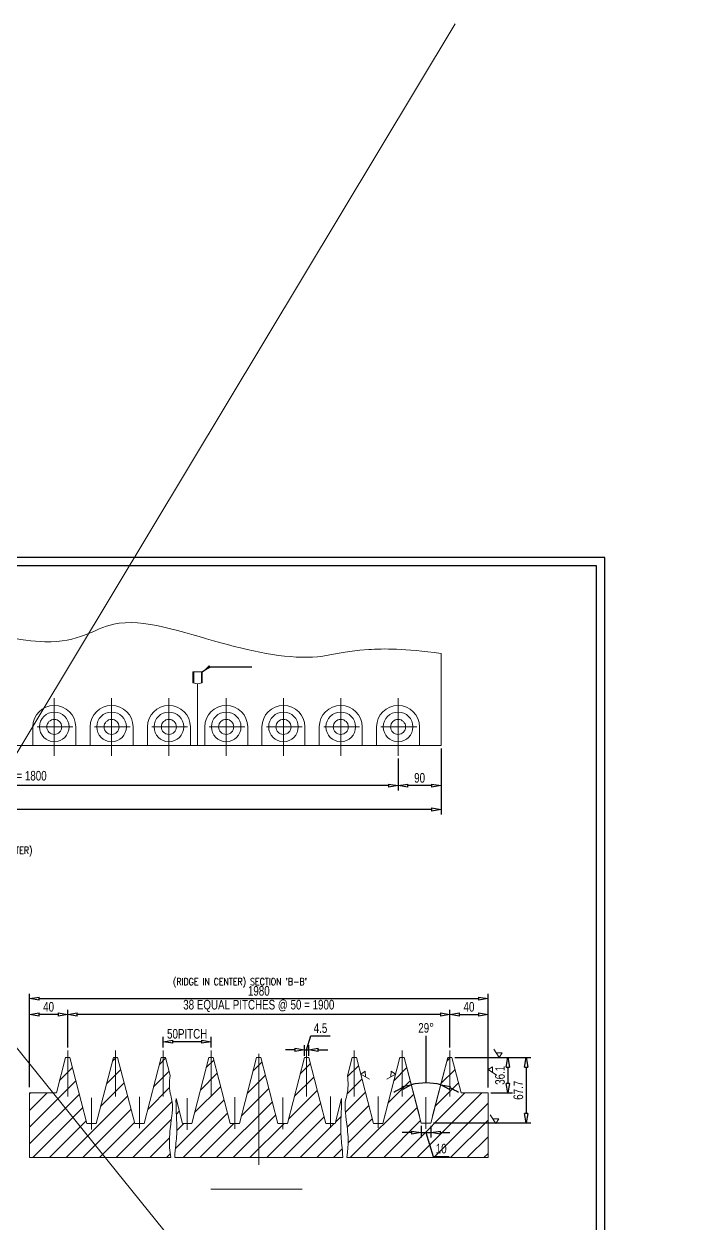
# Model space of a CAD drawing. Header units: millimetres. Extents: x 135002 to 160744, y 22203 to 27033.
# Drawn here: x 140465 to 141164, y 24249 to 25505 of the extents above; entities that cross this region are included whole.
import ezdxf

# ---------------------------------------------------------------- set-up
doc = ezdxf.new("R2010")
doc.units = ezdxf.units.MM
doc.header["$LTSCALE"] = 25
doc.layers.get('0').update_dxf_attribs({"linetype": 'CONTINUOUS'})
doc.layers.get('Defpoints').update_dxf_attribs({"linetype": 'CONTINUOUS'})
doc.layers.add('04 DIMENSION', color=7, linetype='CONTINUOUS', lineweight=18)
doc.styles.add('DIM-1', font='swisscl.ttf')
doc.styles.add('ROMANC', font='romanc', dxfattribs={"height": 1050})
doc.dimstyles.new('DIM-1', dxfattribs={"dimscale": 5, "dimtxt": 2, "dimasz": 2, "dimexe": 1, "dimexo": 0.6, "dimgap": 0.6, "dimtad": 1, "dimdec": 0, "dimzin": 0, "dimdsep": 46, "dimtxsty": 'DIM-1', "dimblk": 'CLOSEDBLANK', "dimcen": 0, "dimclrd": 8, "dimclre": 8, "dimclrt": 6, "dimadec": 0, "dimazin": 0, "dimtfac": 1, "dimtdec": 0, "dimtmove": 1, "dimatfit": 0, "dimfxl": 1, "dimtolj": 1, "dimtzin": 0, "dimarcsym": 1})

# ---------------------------------------------------------------- blocks, each defined once
blk = doc.blocks.new('_ClosedBlank')
at = {"color": 0, "linetype": 'ByBlock', "lineweight": -2}
for p, q in [((-1, 0.17), (0, 0)), ((-1, 0.17), (-1, -0.17)), ((0, 0), (-1, -0.17))]:
    blk.add_line(p, q, dxfattribs=at)
blk = doc.blocks.new('*D287')
at = {"layer": '04 DIMENSION', "color": 8, "linetype": 'Continuous', "lineweight": -2, "transparency": 16777216}
for p, q in [((140470.5, 24401.7), (140470.5, 24472.5)), ((140510.5, 24448.4), (140510.5, 24472.5))]:
    blk.add_line(p, q, dxfattribs=at)
at = {"layer": '04 DIMENSION', "color": 8, "lineweight": -2, "transparency": 16777216}
blk.add_line((140500.5, 24467.5), (140480.5, 24467.5), dxfattribs=at)
at = {"layer": 'Defpoints', "color": 0, "transparency": 16777216}
for p in [(140470.5, 24467.5), (140510.5, 24445.4), (140470.5, 24398.7)]:
    blk.add_point(p, dxfattribs=at)
at = {"layer": '04 DIMENSION', "color": 8, "lineweight": -2, "transparency": 16777216, "xscale": 10, "yscale": 10, "zscale": 10, "rotation": 180}
blk.add_blockref('_ClosedBlank', (140470.5, 24467.5), dxfattribs=at)
at = {"layer": '04 DIMENSION', "color": 8, "lineweight": -2, "transparency": 16777216, "xscale": 10, "yscale": 10, "zscale": 10}
blk.add_blockref('_ClosedBlank', (140510.5, 24467.5), dxfattribs=at)
at = {"layer": '04 DIMENSION', "color": 6, "transparency": 16777216, "insert": (140490.5, 24475.6), "char_height": 10, "attachment_point": 5, "style": 'DIM-1'}
blk.add_mtext('\\A1;40', dxfattribs=at)
blk = doc.blocks.new('*D288')
at = {"layer": '04 DIMENSION', "color": 8, "linetype": 'Continuous', "lineweight": -2, "transparency": 16777216}
for p, q in [((140910.7, 24448.4), (140910.7, 24472.5)), ((140950.7, 24401.7), (140950.7, 24472.5))]:
    blk.add_line(p, q, dxfattribs=at)
at = {"layer": '04 DIMENSION', "color": 8, "lineweight": -2, "transparency": 16777216}
blk.add_line((140920.7, 24467.5), (140940.7, 24467.5), dxfattribs=at)
at = {"layer": 'Defpoints', "color": 0, "transparency": 16777216}
for p in [(140950.7, 24467.5), (140910.7, 24445.4), (140950.7, 24398.7)]:
    blk.add_point(p, dxfattribs=at)
at = {"layer": '04 DIMENSION', "color": 8, "lineweight": -2, "transparency": 16777216, "xscale": 10, "yscale": 10, "zscale": 10, "rotation": 180}
blk.add_blockref('_ClosedBlank', (140910.7, 24467.5), dxfattribs=at)
at = {"layer": '04 DIMENSION', "color": 8, "lineweight": -2, "transparency": 16777216, "xscale": 10, "yscale": 10, "zscale": 10}
blk.add_blockref('_ClosedBlank', (140950.7, 24467.5), dxfattribs=at)
at = {"layer": '04 DIMENSION', "color": 6, "transparency": 16777216, "insert": (140930.7, 24475.6), "char_height": 10, "attachment_point": 5, "style": 'DIM-1'}
blk.add_mtext('\\A1;40', dxfattribs=at)
blk = doc.blocks.new('*D289')
at = {"layer": '04 DIMENSION', "color": 8, "linetype": 'Continuous', "lineweight": -2, "transparency": 16777216}
for p, q in [((140510.5, 24433), (140510.5, 24472.5)), ((140910.7, 24433), (140910.7, 24472.5))]:
    blk.add_line(p, q, dxfattribs=at)
at = {"layer": '04 DIMENSION', "color": 8, "lineweight": -2, "transparency": 16777216}
blk.add_line((140900.7, 24467.5), (140520.5, 24467.5), dxfattribs=at)
at = {"layer": 'Defpoints', "color": 0, "transparency": 16777216}
for p in [(140510.5, 24467.5), (140510.5, 24430), (140910.7, 24430)]:
    blk.add_point(p, dxfattribs=at)
at = {"layer": '04 DIMENSION', "color": 8, "lineweight": -2, "transparency": 16777216, "xscale": 10, "yscale": 10, "zscale": 10, "rotation": 180}
blk.add_blockref('_ClosedBlank', (140510.5, 24467.5), dxfattribs=at)
at = {"layer": '04 DIMENSION', "color": 8, "lineweight": -2, "transparency": 16777216, "xscale": 10, "yscale": 10, "zscale": 10}
blk.add_blockref('_ClosedBlank', (140910.7, 24467.5), dxfattribs=at)
at = {"layer": '04 DIMENSION', "color": 6, "transparency": 16777216, "insert": (140710.6, 24476.5), "char_height": 10, "attachment_point": 5, "style": 'DIM-1'}
blk.add_mtext('\\A1;38 EQUAL PITCHES @ 50 = 1900', dxfattribs=at)
blk = doc.blocks.new('*D290')
at = {"layer": '04 DIMENSION', "color": 8, "linetype": 'Continuous', "lineweight": -2, "transparency": 16777216}
for p, q in [((140610.6, 24433), (140610.6, 24444.1)), ((140660.6, 24433), (140660.6, 24444.1))]:
    blk.add_line(p, q, dxfattribs=at)
at = {"layer": '04 DIMENSION', "color": 8, "lineweight": -2, "transparency": 16777216}
blk.add_line((140650.6, 24439.1), (140620.6, 24439.1), dxfattribs=at)
at = {"layer": 'Defpoints', "color": 0, "transparency": 16777216}
for p in [(140610.6, 24439.1), (140610.6, 24430), (140660.6, 24430)]:
    blk.add_point(p, dxfattribs=at)
at = {"layer": '04 DIMENSION', "color": 8, "lineweight": -2, "transparency": 16777216, "xscale": 10, "yscale": 10, "zscale": 10, "rotation": 180}
blk.add_blockref('_ClosedBlank', (140610.6, 24439.1), dxfattribs=at)
at = {"layer": '04 DIMENSION', "color": 8, "lineweight": -2, "transparency": 16777216, "xscale": 10, "yscale": 10, "zscale": 10}
blk.add_blockref('_ClosedBlank', (140660.6, 24439.1), dxfattribs=at)
at = {"layer": '04 DIMENSION', "color": 6, "transparency": 16777216, "insert": (140635.6, 24447.3), "char_height": 10, "attachment_point": 5, "style": 'DIM-1'}
blk.add_mtext('\\A1;50PITCH', dxfattribs=at)
blk = doc.blocks.new('*D291')
at = {"layer": '04 DIMENSION', "color": 8, "linetype": 'Continuous', "lineweight": -2, "transparency": 16777216}
for p, q in [((140470.5, 24391.5), (140470.5, 24489.2)), ((140950.7, 24391), (140950.7, 24489.2))]:
    blk.add_line(p, q, dxfattribs=at)
at = {"layer": '04 DIMENSION', "color": 8, "lineweight": -2, "transparency": 16777216}
blk.add_line((140480.5, 24484.2), (140940.7, 24484.2), dxfattribs=at)
at = {"layer": 'Defpoints', "color": 0, "transparency": 16777216}
for p in [(140950.7, 24484.2), (140470.5, 24388.5), (140950.7, 24388)]:
    blk.add_point(p, dxfattribs=at)
at = {"layer": '04 DIMENSION', "color": 8, "lineweight": -2, "transparency": 16777216, "xscale": 10, "yscale": 10, "zscale": 10, "rotation": 180}
blk.add_blockref('_ClosedBlank', (140470.5, 24484.2), dxfattribs=at)
at = {"layer": '04 DIMENSION', "color": 8, "lineweight": -2, "transparency": 16777216, "xscale": 10, "yscale": 10, "zscale": 10}
blk.add_blockref('_ClosedBlank', (140950.7, 24484.2), dxfattribs=at)
at = {"layer": '04 DIMENSION', "color": 6, "transparency": 16777216, "insert": (140710.6, 24492.3), "char_height": 10, "attachment_point": 5, "style": 'DIM-1'}
blk.add_mtext('\\A1;1980', dxfattribs=at)
blk = doc.blocks.new('*D292')
at = {"layer": '04 DIMENSION', "color": 8, "lineweight": -2, "transparency": 16777216}
for p, q in [((140760.6, 24430.6), (140765, 24445.2)), ((140765, 24445.2), (140785.4, 24445.2)), ((140748.4, 24430.6), (140738.4, 24430.6)), ((140758.4, 24430.6), (140762.9, 24430.6)), ((140758.4, 24430.6), (140762.9, 24430.6)), ((140772.9, 24430.6), (140782.9, 24430.6))]:
    blk.add_line(p, q, dxfattribs=at)
at = {"layer": '04 DIMENSION', "color": 8, "linetype": 'Continuous', "lineweight": -2, "transparency": 16777216}
for p, q in [((140758.4, 24424.3), (140758.4, 24435.6)), ((140762.9, 24424.3), (140762.9, 24435.6))]:
    blk.add_line(p, q, dxfattribs=at)
at = {"layer": 'Defpoints', "color": 0, "transparency": 16777216}
for p in [(140762.9, 24430.6), (140758.4, 24421.3), (140762.9, 24421.3)]:
    blk.add_point(p, dxfattribs=at)
at = {"layer": '04 DIMENSION', "color": 8, "lineweight": -2, "transparency": 16777216, "xscale": 10, "yscale": 10, "zscale": 10}
blk.add_blockref('_ClosedBlank', (140758.4, 24430.6), dxfattribs=at)
at = {"layer": '04 DIMENSION', "color": 8, "lineweight": -2, "transparency": 16777216, "xscale": 10, "yscale": 10, "zscale": 10, "rotation": 180}
blk.add_blockref('_ClosedBlank', (140762.9, 24430.6), dxfattribs=at)
at = {"layer": '04 DIMENSION', "color": 6, "transparency": 16777216, "insert": (140775.2, 24453.3), "char_height": 10, "attachment_point": 5, "style": 'DIM-1'}
blk.add_mtext('\\A1;4.5', dxfattribs=at)
blk = doc.blocks.new('*D293')
at = {"layer": '04 DIMENSION', "color": 8, "lineweight": -2, "transparency": 16777216}
blk.add_line((140885.8, 24395.9), (140885.8, 24445.4), dxfattribs=at)
for start, end in [(113.7554, 123.0107), (75.5, 104.5), (56.9893, 66.2446)]:
    blk.add_arc((140885.8, 24333.9), 62, start, end, dxfattribs=at)
at = {"layer": 'Defpoints', "color": 0, "transparency": 16777216}
for p in [(140862.9, 24422.5), (140908.4, 24421.3), (140891, 24395.7), (140878.7, 24361.3), (140892.9, 24361.3)]:
    blk.add_point(p, dxfattribs=at)
at = {"layer": '04 DIMENSION', "color": 8, "lineweight": -2, "transparency": 16777216, "xscale": 10, "yscale": 10, "zscale": 10}
for p, rotation in [((140870.3, 24393.9), 19.12768424724309), ((140901.3, 24393.9), 160.8723157527397)]:
    blk.add_blockref('_ClosedBlank', p, dxfattribs=dict(at, rotation=rotation))
at = {"layer": '04 DIMENSION', "color": 6, "transparency": 16777216, "insert": (140885.8, 24453.5), "char_height": 10, "attachment_point": 5, "style": 'DIM-1'}
blk.add_mtext('\\A1;29°', dxfattribs=at)
blk = doc.blocks.new('*D381')
at = {"layer": '04 DIMENSION', "color": 8, "linetype": 'Continuous', "lineweight": -2, "transparency": 16777216}
for p, q in [((140915.9, 24422.5), (140995.5, 24422.5)), ((140893.7, 24353.9), (140995.5, 24353.9))]:
    blk.add_line(p, q, dxfattribs=at)
at = {"layer": '04 DIMENSION', "color": 8, "lineweight": -2, "transparency": 16777216}
blk.add_line((140990.5, 24412.5), (140990.5, 24363.9), dxfattribs=at)
at = {"layer": 'Defpoints', "color": 0, "transparency": 16777216}
for p in [(140912.9, 24422.5), (140890.7, 24353.9), (140990.5, 24353.9)]:
    blk.add_point(p, dxfattribs=at)
at = {"layer": '04 DIMENSION', "color": 8, "lineweight": -2, "transparency": 16777216, "xscale": 10, "yscale": 10, "zscale": 10}
for p, rotation in [((140990.5, 24422.5), 90), ((140990.5, 24353.9), 270)]:
    blk.add_blockref('_ClosedBlank', p, dxfattribs=dict(at, rotation=rotation))
at = {"layer": '04 DIMENSION', "color": 6, "transparency": 16777216, "insert": (140982.4, 24388.2), "char_height": 10, "attachment_point": 5, "rotation": 90, "style": 'DIM-1'}
blk.add_mtext('\\A1;67.7', dxfattribs=at)
blk = doc.blocks.new('*D382')
at = {"layer": '04 DIMENSION', "color": 8, "linetype": 'Continuous', "lineweight": -2, "transparency": 16777216}
for p, q in [((140943.1, 24422.5), (140976.3, 24422.5)), ((140953.7, 24385.4), (140976.3, 24385.4))]:
    blk.add_line(p, q, dxfattribs=at)
at = {"layer": '04 DIMENSION', "color": 8, "lineweight": -2, "transparency": 16777216}
blk.add_line((140971.3, 24412.5), (140971.3, 24395.4), dxfattribs=at)
at = {"layer": 'Defpoints', "color": 0, "transparency": 16777216}
for p in [(140940.1, 24422.5), (140950.7, 24385.4), (140971.3, 24385.4)]:
    blk.add_point(p, dxfattribs=at)
at = {"layer": '04 DIMENSION', "color": 8, "lineweight": -2, "transparency": 16777216, "xscale": 10, "yscale": 10, "zscale": 10}
for p, rotation in [((140971.3, 24422.5), 90), ((140971.3, 24385.4), 270)]:
    blk.add_blockref('_ClosedBlank', p, dxfattribs=dict(at, rotation=rotation))
at = {"layer": '04 DIMENSION', "color": 6, "transparency": 16777216, "insert": (140963.2, 24403.9), "char_height": 10, "attachment_point": 5, "rotation": 90, "style": 'DIM-1'}
blk.add_mtext('\\A1;36.1', dxfattribs=at)
blk = doc.blocks.new('*D383')
at = {"layer": '04 DIMENSION', "color": 8, "linetype": 'Continuous', "lineweight": -2, "transparency": 16777216}
for p, q in [((140880.6, 24350.9), (140880.6, 24338.8)), ((140890.7, 24350.9), (140890.7, 24338.8))]:
    blk.add_line(p, q, dxfattribs=at)
at = {"layer": '04 DIMENSION', "color": 8, "lineweight": -2, "transparency": 16777216}
for p, q in [((140870.6, 24343.8), (140860.6, 24343.8)), ((140880.6, 24343.8), (140890.7, 24343.8)), ((140880.6, 24343.8), (140890.7, 24343.8)), ((140885.6, 24343.8), (140893.1, 24318.9)), ((140900.7, 24343.8), (140910.7, 24343.8)), ((140893.1, 24318.9), (140910.1, 24318.9))]:
    blk.add_line(p, q, dxfattribs=at)
at = {"layer": 'Defpoints', "color": 0, "transparency": 16777216}
for p in [(140880.6, 24353.9), (140890.7, 24353.9), (140890.7, 24343.8)]:
    blk.add_point(p, dxfattribs=at)
at = {"layer": '04 DIMENSION', "color": 8, "lineweight": -2, "transparency": 16777216, "xscale": 10, "yscale": 10, "zscale": 10}
blk.add_blockref('_ClosedBlank', (140880.6, 24343.8), dxfattribs=at)
at = {"layer": '04 DIMENSION', "color": 8, "lineweight": -2, "transparency": 16777216, "xscale": 10, "yscale": 10, "zscale": 10, "rotation": 180}
blk.add_blockref('_ClosedBlank', (140890.7, 24343.8), dxfattribs=at)
at = {"layer": '04 DIMENSION', "color": 6, "transparency": 16777216, "insert": (140901.6, 24327), "char_height": 10, "attachment_point": 5, "style": 'DIM-1'}
blk.add_mtext('\\A1;10', dxfattribs=at)
blk = doc.blocks.new('*D386')
at = {"layer": '04 DIMENSION', "color": 8, "linetype": 'Continuous', "lineweight": -2, "transparency": 16777216}
for p, q in [((139956.5, 24735.8), (139956.5, 24702.4)), ((140856.5, 24735.8), (140856.5, 24702.4))]:
    blk.add_line(p, q, dxfattribs=at)
at = {"layer": '04 DIMENSION', "color": 8, "lineweight": -2, "transparency": 16777216}
blk.add_line((140846.5, 24707.4), (139966.5, 24707.4), dxfattribs=at)
at = {"layer": 'Defpoints', "color": 0, "transparency": 16777216}
for p in [(139956.5, 24738.8), (140856.5, 24738.8), (139956.5, 24707.4)]:
    blk.add_point(p, dxfattribs=at)
at = {"layer": '04 DIMENSION', "color": 8, "lineweight": -2, "transparency": 16777216, "xscale": 10, "yscale": 10, "zscale": 10, "rotation": 180}
blk.add_blockref('_ClosedBlank', (139956.5, 24707.4), dxfattribs=at)
at = {"layer": '04 DIMENSION', "color": 8, "lineweight": -2, "transparency": 16777216, "xscale": 10, "yscale": 10, "zscale": 10}
blk.add_blockref('_ClosedBlank', (140856.5, 24707.4), dxfattribs=at)
at = {"layer": '04 DIMENSION', "color": 6, "transparency": 16777216, "insert": (140406.5, 24716.4), "char_height": 10, "attachment_point": 5, "style": 'DIM-1'}
blk.add_mtext('\\A1;15 EQUAL PITCHES @ 120 = 1800', dxfattribs=at)
blk = doc.blocks.new('*D387')
at = {"layer": '04 DIMENSION', "color": 8, "linetype": 'Continuous', "lineweight": -2, "transparency": 16777216}
for p, q in [((139911.5, 24746.4), (139911.5, 24677.3)), ((140901.5, 24746.4), (140901.5, 24677.3))]:
    blk.add_line(p, q, dxfattribs=at)
at = {"layer": '04 DIMENSION', "color": 8, "lineweight": -2, "transparency": 16777216}
blk.add_line((140891.5, 24682.3), (139921.5, 24682.3), dxfattribs=at)
at = {"layer": 'Defpoints', "color": 0, "transparency": 16777216}
for p in [(139911.5, 24749.4), (140901.5, 24749.4), (139911.5, 24682.3)]:
    blk.add_point(p, dxfattribs=at)
at = {"layer": '04 DIMENSION', "color": 8, "lineweight": -2, "transparency": 16777216, "xscale": 10, "yscale": 10, "zscale": 10, "rotation": 180}
blk.add_blockref('_ClosedBlank', (139911.5, 24682.3), dxfattribs=at)
at = {"layer": '04 DIMENSION', "color": 8, "lineweight": -2, "transparency": 16777216, "xscale": 10, "yscale": 10, "zscale": 10}
blk.add_blockref('_ClosedBlank', (140901.5, 24682.3), dxfattribs=at)
at = {"layer": '04 DIMENSION', "color": 6, "transparency": 16777216, "insert": (140406.5, 24690.4), "char_height": 10, "attachment_point": 5, "style": 'DIM-1'}
blk.add_mtext('\\A1; = 1980 =', dxfattribs=at)
blk = doc.blocks.new('*D298')
at = {"layer": '04 DIMENSION', "color": 8, "linetype": 'Continuous', "lineweight": -2, "transparency": 16777216}
for p, q in [((140901.5, 24746.4), (140901.5, 24702.4)), ((140856.5, 24715.6), (140856.5, 24702.4))]:
    blk.add_line(p, q, dxfattribs=at)
at = {"layer": '04 DIMENSION', "color": 8, "lineweight": -2, "transparency": 16777216}
blk.add_line((140891.5, 24707.4), (140866.5, 24707.4), dxfattribs=at)
at = {"layer": 'Defpoints', "color": 0, "transparency": 16777216}
for p in [(140901.5, 24749.4), (140856.5, 24718.6), (140856.5, 24707.4)]:
    blk.add_point(p, dxfattribs=at)
at = {"layer": '04 DIMENSION', "color": 8, "lineweight": -2, "transparency": 16777216, "xscale": 10, "yscale": 10, "zscale": 10, "rotation": 180}
blk.add_blockref('_ClosedBlank', (140856.5, 24707.4), dxfattribs=at)
at = {"layer": '04 DIMENSION', "color": 8, "lineweight": -2, "transparency": 16777216, "xscale": 10, "yscale": 10, "zscale": 10}
blk.add_blockref('_ClosedBlank', (140901.5, 24707.4), dxfattribs=at)
at = {"layer": '04 DIMENSION', "color": 6, "transparency": 16777216, "insert": (140879, 24715.5), "char_height": 10, "attachment_point": 5, "style": 'DIM-1'}
blk.add_mtext('\\A1;90', dxfattribs=at)

msp = doc.modelspace()

# ---------------------------------------------------------------- hatches: boundary and pattern name
at = {"layer": '04 DIMENSION'}
h = msp.add_hatch(dxfattribs=at)
h.set_pattern_fill('ANSI31', color=256, scale=99, style=0)
h.set_pattern_definition([(45, (-18479.764, 8573.935), (-8.7504464, 8.7504464), [])])
edge = h.paths.add_edge_path()
edge.add_line((140530.627, 24353.485), (140512.783, 24422.485))
edge.add_line((140512.783, 24422.485), (140508.283, 24422.485))
edge.add_line((140508.283, 24422.485), (140498.688, 24385.385))
edge.add_line((140498.688, 24385.385), (140470.533, 24385.385))
edge.add_line((140470.533, 24385.385), (140470.533, 24317.736))
edge.add_line((140470.533, 24317.736), (140618.372, 24317.736))
edge.add_spline(control_points=[(140618.372, 24317.736), (140616.196, 24332.652), (140618.841, 24358.004), (140621.86, 24376.084), (140616.537, 24385.439), (140617.217, 24400.406), (140617.708, 24403.559)], knot_values=[10.83592872, 10.83592872, 10.83592872, 10.83592872, 21.36404268, 43.25594478, 61.27853321, 67.28355633, 67.28355633, 67.28355633, 67.28355633], degree=3, periodic=0)
edge.add_line((140617.708, 24403.559), (140612.813, 24422.485))
edge.add_line((140612.813, 24422.485), (140608.313, 24422.485))
edge.add_line((140608.313, 24422.485), (140590.469, 24353.485))
edge.add_line((140590.469, 24353.485), (140580.643, 24353.485))
edge.add_line((140580.643, 24353.485), (140562.798, 24422.485))
edge.add_line((140562.798, 24422.485), (140558.298, 24422.485))
edge.add_line((140558.298, 24422.485), (140540.453, 24353.485))
edge.add_line((140540.453, 24353.485), (140530.627, 24353.485))
edge = h.paths.add_edge_path()
edge.add_line((140710.594, 24317.736), (140710.594, 24422.485))
edge.add_line((140710.594, 24422.485), (140708.344, 24422.485))
edge.add_line((140708.344, 24422.485), (140690.499, 24353.485))
edge.add_line((140690.499, 24353.485), (140680.673, 24353.485))
edge.add_line((140680.673, 24353.485), (140662.829, 24422.485))
edge.add_line((140662.829, 24422.485), (140658.329, 24422.485))
edge.add_line((140658.329, 24422.485), (140640.484, 24353.485))
edge.add_line((140640.484, 24353.485), (140630.658, 24353.485))
edge.add_line((140630.658, 24353.485), (140623.935, 24379.482))
edge.add_spline(control_points=[(140623.935, 24379.482), (140623.859, 24376.082), (140624.321, 24360.477), (140625.677, 24343.297), (140623.148, 24328.445), (140622.622, 24317.736)], knot_values=[11.93178766, 11.93178766, 11.93178766, 11.93178766, 16.84095184, 34.86354027, 45.17457843, 45.17457843, 45.17457843, 45.17457843], degree=3, periodic=0)
edge.add_line((140622.622, 24317.736), (140710.594, 24317.736))
edge = h.paths.add_edge_path()
edge.add_spline(control_points=[(140798.566, 24317.736), (140798.039, 24328.445), (140795.511, 24343.297), (140796.857, 24360.353), (140797.319, 24375.755), (140797.254, 24379.486)], knot_values=[12.17211873, 12.17211873, 12.17211873, 12.17211873, 22.48315689, 40.50574532, 45.17457843, 45.17457843, 45.17457843, 45.17457843], degree=3, periodic=0)
edge.add_line((140797.254, 24379.486), (140790.53, 24353.485))
edge.add_line((140790.53, 24353.485), (140780.704, 24353.485))
edge.add_line((140780.704, 24353.485), (140762.859, 24422.485))
edge.add_line((140762.859, 24422.485), (140758.359, 24422.485))
edge.add_line((140758.359, 24422.485), (140740.515, 24353.485))
edge.add_line((140740.515, 24353.485), (140730.689, 24353.485))
edge.add_line((140730.689, 24353.485), (140712.844, 24422.485))
edge.add_line((140712.844, 24422.485), (140710.594, 24422.485))
edge.add_line((140710.594, 24422.485), (140710.594, 24317.736))
edge.add_line((140710.594, 24317.736), (140798.566, 24317.736))
edge = h.paths.add_edge_path()
edge.add_line((140950.655, 24317.736), (140950.655, 24385.385))
edge.add_line((140950.655, 24385.385), (140922.492, 24385.385))
edge.add_line((140922.492, 24385.385), (140912.898, 24422.485))
edge.add_line((140912.898, 24422.485), (140908.405, 24422.485))
edge.add_line((140908.405, 24422.485), (140890.561, 24353.485))
edge.add_line((140890.561, 24353.485), (140880.735, 24353.485))
edge.add_line((140880.735, 24353.485), (140862.89, 24422.485))
edge.add_line((140862.89, 24422.485), (140858.39, 24422.485))
edge.add_line((140858.39, 24422.485), (140840.545, 24353.485))
edge.add_line((140840.545, 24353.485), (140830.719, 24353.485))
edge.add_line((140830.719, 24353.485), (140812.875, 24422.485))
edge.add_line((140812.875, 24422.485), (140808.375, 24422.485))
edge.add_line((140808.375, 24422.485), (140803.447, 24403.432))
edge.add_spline(control_points=[(140803.447, 24403.432), (140803.981, 24400.159), (140804.628, 24385.399), (140799.328, 24376.084), (140802.347, 24358.004), (140804.991, 24332.652), (140802.816, 24317.736)], knot_values=[11.03453195, 11.03453195, 11.03453195, 11.03453195, 16.84095184, 34.86354027, 56.75544237, 67.28355633, 67.28355633, 67.28355633, 67.28355633], degree=3, periodic=0)
edge.add_line((140802.816, 24317.736), (140950.655, 24317.736))
h.paths.add_polyline_path([(140703.999, 24332.913), (140703.999, 24403.439), (140709.754, 24403.439), (140709.754, 24332.913)], flags=24)

# ---------------------------------------------------------------- linework, layer by layer
for points in [[(139789.537, 24033.863), (141072.954, 24033.863), (141072.954, 24946.519), (139789.537, 24946.519)], [(139798.394, 24042.72), (141064.097, 24042.72), (141064.097, 24937.662), (139798.394, 24937.662)]]:
    msp.add_lwpolyline(points, close=True)
for p, q in [((140916.368, 25505.448), (139855.044, 23740.275)), ((139658.032, 25422.904), (141164.222, 23556.138)), ((140901.457, 24749.423), (140901.457, 24845.981)), ((140901.457, 24749.423), (140901.457, 24845.981)), ((140641.457, 24826.582), (140641.457, 24814.963)), ((140651.457, 24826.582), (140641.457, 24826.582)), ((140641.457, 24826.582), (140641.457, 24814.963)), ((140651.457, 24826.582), (140641.457, 24826.582)), ((140642.457, 24826.582), (140642.457, 24814.787)), ((140642.457, 24826.582), (140642.457, 24814.787)), ((140650.457, 24814.787), (140650.457, 24826.582)), ((140650.457, 24814.787), (140650.457, 24826.582)), ((140651.457, 24814.963), (140651.457, 24826.582)), ((140651.457, 24814.963), (140651.457, 24826.582)), ((140646.457, 24814.082), (140641.457, 24814.963)), ((140646.457, 24814.082), (140641.457, 24814.963)), ((140646.457, 24814.082), (140651.457, 24814.963)), ((140646.457, 24814.082), (140651.457, 24814.963)), ((140646.457, 24814.082), (140646.457, 24749.423)), ((140646.457, 24814.082), (140646.457, 24749.423)), ((140496.457, 24738.756), (140496.457, 24799.09)), ((140556.457, 24738.756), (140556.457, 24799.09)), ((140616.457, 24738.756), (140616.457, 24799.09)), ((140676.457, 24738.756), (140676.457, 24799.09)), ((140736.457, 24738.756), (140736.457, 24799.09)), ((140796.457, 24738.756), (140796.457, 24799.09)), ((140856.457, 24738.756), (140856.457, 24799.09)), ((140473.957, 24768.923), (140473.957, 24749.423)), ((140473.957, 24768.923), (140473.957, 24749.423)), ((140478.546, 24768.923), (140515.961, 24768.923)), ((140478.546, 24768.923), (140515.961, 24768.923)), ((140518.957, 24768.923), (140518.957, 24749.423)), ((140518.957, 24768.923), (140518.957, 24749.423)), ((140533.957, 24768.923), (140533.957, 24749.423)), ((140533.957, 24768.923), (140533.957, 24749.423)), ((140538.546, 24768.923), (140575.961, 24768.923)), ((140538.546, 24768.923), (140575.961, 24768.923)), ((140578.957, 24768.923), (140578.957, 24749.423)), ((140578.957, 24768.923), (140578.957, 24749.423)), ((140593.957, 24768.923), (140593.957, 24749.423)), ((140593.957, 24768.923), (140593.957, 24749.423)), ((140598.546, 24768.923), (140635.961, 24768.923)), ((140598.546, 24768.923), (140635.961, 24768.923)), ((140638.957, 24768.923), (140638.957, 24749.423)), ((140638.957, 24768.923), (140638.957, 24749.423)), ((140653.957, 24768.923), (140653.957, 24749.423)), ((140653.957, 24768.923), (140653.957, 24749.423)), ((140658.546, 24768.923), (140695.961, 24768.923)), ((140658.546, 24768.923), (140695.961, 24768.923)), ((140698.957, 24768.923), (140698.957, 24749.423)), ((140698.957, 24768.923), (140698.957, 24749.423)), ((140713.957, 24768.923), (140713.957, 24749.423)), ((140713.957, 24768.923), (140713.957, 24749.423)), ((140718.546, 24768.923), (140755.961, 24768.923)), ((140718.546, 24768.923), (140755.961, 24768.923)), ((140758.957, 24768.923), (140758.957, 24749.423)), ((140758.957, 24768.923), (140758.957, 24749.423)), ((140773.957, 24768.923), (140773.957, 24749.423)), ((140773.957, 24768.923), (140773.957, 24749.423)), ((140778.546, 24768.923), (140815.961, 24768.923)), ((140778.546, 24768.923), (140815.961, 24768.923)), ((140818.957, 24768.923), (140818.957, 24749.423)), ((140818.957, 24768.923), (140818.957, 24749.423)), ((140833.957, 24768.923), (140833.957, 24749.423)), ((140833.957, 24768.923), (140833.957, 24749.423)), ((140838.546, 24768.923), (140875.961, 24768.923)), ((140838.546, 24768.923), (140875.961, 24768.923)), ((140878.957, 24768.923), (140878.957, 24749.423)), ((140878.957, 24768.923), (140878.957, 24749.423)), ((140406.457, 24749.423), (140901.457, 24749.423)), ((140406.457, 24749.423), (140901.457, 24749.423)), ((140510.533, 24381.838), (140510.533, 24430)), ((140560.548, 24381.838), (140560.548, 24430)), ((140610.563, 24381.838), (140610.563, 24430)), ((140660.579, 24381.838), (140660.579, 24430)), ((140710.594, 24310.155), (140710.594, 24426.325)), ((140760.609, 24381.838), (140760.609, 24430)), ((140810.625, 24381.838), (140810.625, 24430)), ((140860.64, 24381.838), (140860.64, 24430)), ((140860.64, 24381.838), (140860.64, 24430)), ((140910.655, 24381.838), (140910.655, 24430)), ((140962.41, 24422.485), (140956.685, 24431.413)), ((140959.355, 24427.25), (140965.464, 24427.25)), ((140962.41, 24422.485), (140959.355, 24427.25)), ((140962.41, 24422.485), (140965.464, 24427.25)), ((140508.283, 24422.485), (140498.688, 24385.385)), ((140508.283, 24422.485), (140512.783, 24422.485)), ((140512.783, 24422.485), (140530.627, 24353.485)), ((140558.298, 24422.485), (140540.453, 24353.485)), ((140558.298, 24422.485), (140562.798, 24422.485)), ((140562.798, 24422.485), (140580.643, 24353.485)), ((140608.313, 24422.485), (140590.469, 24353.485)), ((140608.313, 24422.485), (140612.813, 24422.485)), ((140612.813, 24422.485), (140617.708, 24403.559)), ((140658.329, 24422.485), (140640.484, 24353.485)), ((140658.329, 24422.485), (140662.829, 24422.485)), ((140662.829, 24422.485), (140680.673, 24353.485)), ((140708.344, 24422.485), (140690.499, 24353.485)), ((140708.344, 24422.485), (140712.844, 24422.485)), ((140712.844, 24422.485), (140730.689, 24353.485)), ((140758.359, 24422.485), (140740.515, 24353.485)), ((140758.359, 24422.485), (140762.859, 24422.485)), ((140762.859, 24422.485), (140780.704, 24353.485)), ((140808.375, 24422.485), (140803.447, 24403.432)), ((140808.375, 24422.485), (140812.875, 24422.485)), ((140812.875, 24422.485), (140830.719, 24353.485)), ((140858.39, 24422.485), (140840.545, 24353.485)), ((140858.39, 24422.485), (140842.557, 24361.265)), ((140858.39, 24422.485), (140862.89, 24422.485)), ((140858.39, 24422.485), (140862.89, 24422.485)), ((140861.765, 24421.285), (140861.765, 24421.285)), ((140862.89, 24422.485), (140878.722, 24361.265)), ((140862.89, 24422.485), (140880.631, 24353.885)), ((140908.405, 24422.485), (140890.664, 24353.885)), ((140908.405, 24422.485), (140892.573, 24361.265)), ((140908.405, 24422.485), (140912.905, 24422.485)), ((140909.53, 24421.285), (140909.53, 24421.285)), ((140909.53, 24421.285), (140909.53, 24421.285)), ((140912.898, 24422.485), (140922.492, 24385.385)), ((140950.655, 24409.803), (140955.42, 24412.858)), ((140955.42, 24406.748), (140955.42, 24412.858)), ((140817.396, 24405), (140821.966, 24408.34)), ((140817.396, 24405), (140822.339, 24402.242)), ((140817.396, 24405), (140826.658, 24399.832)), ((140822.339, 24402.242), (140821.966, 24408.34)), ((140853.868, 24405), (140844.607, 24399.832)), ((140848.926, 24402.242), (140849.299, 24408.34)), ((140853.868, 24405), (140848.926, 24402.242)), ((140853.868, 24405), (140849.299, 24408.34)), ((140950.655, 24409.803), (140955.42, 24406.748)), ((140950.655, 24409.803), (140959.584, 24404.079)), ((140470.533, 24317.736), (140470.533, 24385.385)), ((140498.688, 24385.385), (140470.533, 24385.385)), ((140535.54, 24347.163), (140535.54, 24380.252)), ((140585.556, 24348.387), (140585.556, 24381.476)), ((140623.935, 24379.482), (140630.658, 24353.485)), ((140635.571, 24346.755), (140635.571, 24379.844)), ((140685.586, 24347.771), (140685.586, 24380.86)), ((140735.602, 24347.412), (140735.602, 24380.501)), ((140785.617, 24348.708), (140785.617, 24381.797)), ((140797.254, 24379.486), (140790.53, 24353.485)), ((140835.632, 24348.708), (140835.632, 24381.798)), ((140885.648, 24347.737), (140885.648, 24380.827)), ((140950.655, 24385.385), (140922.492, 24385.385)), ((140950.655, 24317.736), (140950.655, 24385.385)), ((140958.739, 24353.485), (140953.015, 24362.413)), ((140540.453, 24353.485), (140530.627, 24353.485)), ((140590.469, 24353.485), (140580.643, 24353.485)), ((140640.484, 24353.485), (140630.658, 24353.485)), ((140690.499, 24353.485), (140680.673, 24353.485)), ((140740.515, 24353.485), (140730.689, 24353.485)), ((140790.53, 24353.485), (140780.704, 24353.485)), ((140840.545, 24353.485), (140830.719, 24353.485)), ((140890.664, 24353.885), (140880.631, 24353.885)), ((140955.684, 24358.25), (140961.794, 24358.25)), ((140958.739, 24353.485), (140955.684, 24358.25)), ((140958.739, 24353.485), (140961.794, 24358.25)), ((140470.533, 24317.736), (140618.372, 24317.736)), ((140798.566, 24317.736), (140622.622, 24317.736)), ((140950.655, 24317.736), (140802.816, 24317.736)), ((140660.415, 24284.571), (140756.131, 24284.571))]:
    msp.add_line(p, q, dxfattribs=at)
for centre, radius in [((140496.457, 24768.923), 15.5), ((140496.457, 24768.923), 15.5), ((140496.457, 24768.923), 7.875), ((140496.457, 24768.923), 7.875), ((140556.457, 24768.923), 15.5), ((140556.457, 24768.923), 15.5), ((140556.457, 24768.923), 7.875), ((140556.457, 24768.923), 7.875), ((140616.457, 24768.923), 15.5), ((140616.457, 24768.923), 15.5), ((140616.457, 24768.923), 7.875), ((140616.457, 24768.923), 7.875), ((140676.457, 24768.923), 15.5), ((140676.457, 24768.923), 15.5), ((140676.457, 24768.923), 7.875), ((140676.457, 24768.923), 7.875), ((140736.457, 24768.923), 15.5), ((140736.457, 24768.923), 15.5), ((140736.457, 24768.923), 7.875), ((140736.457, 24768.923), 7.875), ((140796.457, 24768.923), 15.5), ((140796.457, 24768.923), 15.5), ((140796.457, 24768.923), 7.875), ((140796.457, 24768.923), 7.875), ((140856.457, 24768.923), 15.5), ((140856.457, 24768.923), 15.5), ((140856.457, 24768.923), 7.875), ((140856.457, 24768.923), 7.875)]:
    msp.add_circle(centre, radius, dxfattribs=at)
for centre in [(140496.457, 24768.923), (140496.457, 24768.923), (140556.457, 24768.923), (140556.457, 24768.923), (140616.457, 24768.923), (140616.457, 24768.923), (140676.457, 24768.923), (140676.457, 24768.923), (140736.457, 24768.923), (140736.457, 24768.923), (140796.457, 24768.923), (140796.457, 24768.923), (140856.457, 24768.923), (140856.457, 24768.923)]:
    msp.add_arc(centre, 22.5, 0, 180, dxfattribs=at)
for points, knots in [([(140901.457, 24845.981), (140862.488, 24851.185), (140806.91, 24850.793), (140763.483, 24835.913), (140667.305, 24854.612), (140561.555, 24893.703), (140510.454, 24846.481), (140427.002, 24867.481), (140406.457, 24870.086)], [86.29998853, 86.29998853, 86.29998853, 86.29998853, 151.50236353, 259.54825106, 464.11425508, 690.47955719, 844.09677628, 953.37773679, 953.37773679, 953.37773679, 953.37773679]), ([(140901.457, 24845.981), (140862.488, 24851.185), (140806.91, 24850.793), (140763.483, 24835.913), (140667.305, 24854.612), (140561.555, 24893.703), (140510.454, 24846.481), (140427.002, 24867.481), (140406.457, 24870.086)], [86.29998853, 86.29998853, 86.29998853, 86.29998853, 151.50236353, 259.54825106, 464.11425508, 690.47955719, 844.09677628, 953.37773679, 953.37773679, 953.37773679, 953.37773679]), ([(140617.708, 24403.559), (140617.217, 24400.406), (140616.537, 24385.439), (140621.86, 24376.084), (140618.841, 24358.004), (140616.196, 24332.652), (140618.372, 24317.736)], [10.83592872, 10.83592872, 10.83592872, 10.83592872, 16.84095184, 34.86354027, 56.75544237, 67.28355633, 67.28355633, 67.28355633, 67.28355633]), ([(140803.447, 24403.432), (140803.981, 24400.159), (140804.628, 24385.399), (140799.328, 24376.084), (140802.347, 24358.004), (140804.991, 24332.652), (140802.816, 24317.736)], [11.03453195, 11.03453195, 11.03453195, 11.03453195, 16.84095184, 34.86354027, 56.75544237, 67.28355633, 67.28355633, 67.28355633, 67.28355633]), ([(140623.935, 24379.482), (140623.859, 24376.082), (140624.321, 24360.477), (140625.677, 24343.297), (140623.148, 24328.445), (140622.622, 24317.736)], [11.93178766, 11.93178766, 11.93178766, 11.93178766, 16.84095184, 34.86354027, 45.17457843, 45.17457843, 45.17457843, 45.17457843]), ([(140797.254, 24379.486), (140797.319, 24375.755), (140796.857, 24360.353), (140795.511, 24343.297), (140798.039, 24328.445), (140798.566, 24317.736)], [12.17211873, 12.17211873, 12.17211873, 12.17211873, 16.84095184, 34.86354027, 45.17457843, 45.17457843, 45.17457843, 45.17457843])]:
    msp.add_open_spline(points, degree=3, knots=knots, dxfattribs=at)

# ---------------------------------------------------------------- texts
at = {"layer": '04 DIMENSION', "style": 'ROMANC', "width": 0.8}
for s, p in [("SECTION 'B-B' (RIDGE IN CENTER)", (140333.2, 24635.773)), ("(RIDGE IN CENTER) SECTION 'B-B'", (140620.721, 24498.275))]:
    msp.add_text(s, height=7.5, dxfattribs=at).set_placement(p)

# ---------------------------------------------------------------- dimensions: what is measured, and where the dimension line sits
at = {"layer": '04 DIMENSION'}
for base, p1, p2, text, picture, middle in [((139956.457, 24707.416), (140856.457, 24738.756), (139956.457, 24738.756), '15 EQUAL PITCHES @ 120 = 1800', '*D386', (140406.457, 24716.428)), ((139911.457, 24682.299), (140901.457, 24749.423), (139911.457, 24749.423), ' = 1980 =', '*D387', (140406.457, 24690.42)), ((140856.457, 24707.416), (140901.457, 24749.423), (140856.457, 24718.644), '90', '*D298', (140878.957, 24715.537)), ((140950.655, 24467.458), (140910.655, 24445.366), (140950.655, 24398.689), '40', '*D288', (140930.655, 24475.579))]:
    dim = msp.add_linear_dim(base=base, p1=p1, p2=p2, text=text, dimstyle='DIM-1', dxfattribs=at)
    dim.commit()
    dim.dimension.update_dxf_attribs({"geometry": picture, "text_midpoint": middle})
for base, p1, p2, angle, text, picture, middle in [((140510.533, 24467.458), (140910.655, 24430), (140510.533, 24430), 180, '38 EQUAL PITCHES @ 50 = 1900', '*D289', (140710.594, 24476.47)), ((140950.655, 24484.226), (140470.533, 24388.465), (140950.655, 24387.965), 180, '1980', '*D291', (140710.594, 24492.347)), ((140470.533, 24467.458), (140510.533, 24445.366), (140470.533, 24398.689), 180, '40', '*D287', (140490.533, 24475.579)), ((140762.859, 24430.613), (140758.359, 24421.285), (140762.859, 24421.285), 180, '4.5', '*D292', (140767.99, 24453.316)), ((140990.533, 24353.885), (140912.898, 24422.485), (140890.664, 24353.885), 90, '67.7', '*D381', (140982.412, 24388.185)), ((140971.294, 24385.385), (140940.074, 24422.485), (140950.655, 24385.385), 90, '36.1', '*D382', (140963.167, 24403.935))]:
    dim = msp.add_linear_dim(base=base, p1=p1, p2=p2, angle=angle, text=text, dimstyle='DIM-1', dxfattribs=at)
    dim.commit()
    dim.dimension.update_dxf_attribs({"geometry": picture, "text_midpoint": middle})
dim = msp.add_linear_dim(base=(140610.563, 24439.103), p1=(140660.579, 24430), p2=(140610.563, 24430), angle=180, text='50PITCH', dimstyle='DIM-1', dxfattribs=at)
dim.commit()
dim.dimension.update_dxf_attribs({"geometry": '*D290', "text_midpoint": (140635.571, 24439.103), "dimtype": 160})
dim = msp.add_angular_dim_2l(base=(140891.032, 24395.669), line1=((140908.405, 24421.285), (140892.883, 24361.265)), line2=((140862.905, 24422.485), (140878.738, 24361.265)), dimstyle='DIM-1', dxfattribs=at)
dim.commit()
dim.dimension.update_dxf_attribs({"geometry": '*D293', "text_midpoint": (140885.81, 24453.513)})
dim = msp.add_linear_dim(base=(140890.664, 24343.782), p1=(140880.631, 24353.885), p2=(140890.664, 24353.885), dimstyle='DIM-1', dxfattribs=at)
dim.commit()
dim.dimension.update_dxf_attribs({"geometry": '*D383', "text_midpoint": (140896.107, 24327.04)})

# ---------------------------------------------------------------- leaders
msp.add_leader([(140651.457, 24826.582), (140658.82, 24831.987), (140703.445, 24831.987)], dimstyle='DIM-1', dxfattribs=at)
msp.add_leader([(140651.457, 24826.582), (140658.82, 24831.987), (140703.445, 24831.987)], dimstyle='DIM-1', dxfattribs=at)

doc.saveas('drawing.dxf')
